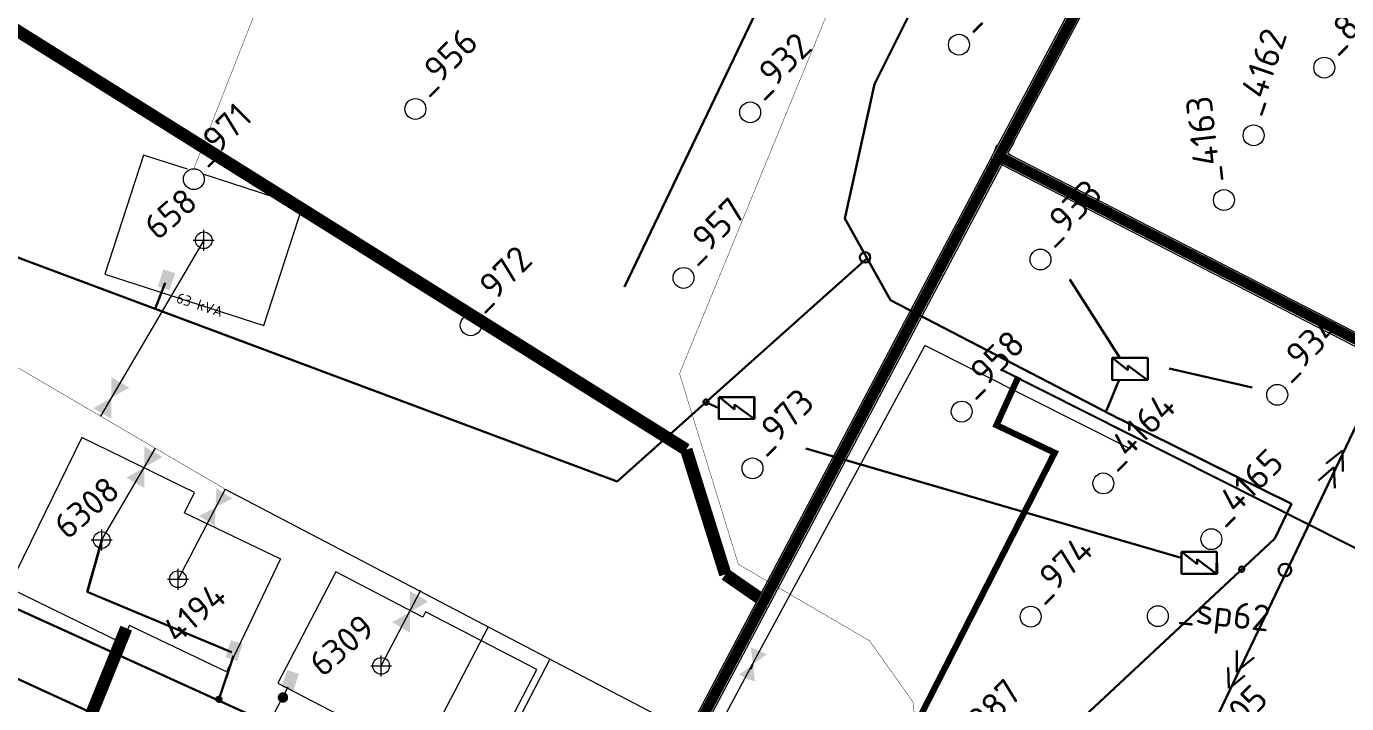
# Model space of a CAD drawing. Header units: millimetres. Extents: x 519 to 9564855, y -810 to 5021775.
# Drawn here: x 9525201 to 9525832, y 5000494 to 5000818 of the extents above; entities that cross this region are included whole.
import ezdxf

# ---------------------------------------------------------------- set-up
doc = ezdxf.new("R2010")
doc.units = ezdxf.units.MM
doc.header["$LTSCALE"] = 2
doc.header["$MEASUREMENT"] = 0
doc.header["$PDMODE"] = 2
doc.header["$PDSIZE"] = 5
doc.linetypes.add('1', pattern=[0])
for name, color, linetype in [('160 скважин на 2012 год', 7, 'Continuous'), ('Existing roads', 41, 'Continuous'), ('OilColl&Flowlines', 3, 'Continuous'), ('OLD WELLS(dr.bfr2000)', 24, 'Continuous'), ('ROAD_GROUND', 9, 'Continuous'), ('Скважины на 2013 год.', 21, '1'), ('Скважины на 2014 год', 70, 'Continuous')]:
    doc.layers.add(name, color=color, linetype=linetype)
for name, color, linetype, lineweight in [('160 скважин на 2012 год - Электрика', 192, 'Continuous', 30), ('160 скважин на2012 год.Выкидные линии', 5, 'Continuous', 30), ('WELLS(drilled after 2000y)', 6, 'Continuous', 40), ('Новый водовод', 5, 'g_122_vpr', 30), ('Электро', 1, 'Continuous', 30), ('Электроснаб', 1, 'Continuous', 18), ('Электроснабжене', 1, 'Continuous', 18)]:
    doc.layers.add(name, color=color, linetype=linetype, lineweight=lineweight)
doc.styles.add('92051501$0$STANDARD', font='simplex.shx')
doc.styles.add('Elect', font='isocpeur.ttf')
doc.styles.add('Line_GUGK', font='')
doc.styles.get("Standard").update_dxf_attribs({"font": 'isocpeur.ttf', "width": 0.5})
doc.styles.get('Line_GUGK').set_extended_font_data('Bm431', italic=True)
doc.linetypes.add('g_122_vpr', pattern='A,2,-2,3,-0.6,["Впр",Line_GUGK,S=2,R=0,X=0,Y=-1],-6.4,3,-2,8,-2,8,-2,6', length=45)
doc.linetypes.add('WTR_LINE', pattern='A,0.5,-0.2,["W",92051501$0$STANDARD,S=0.1,R=0,X=-0.1,Y=-0.05],-0.05', length=0.75)

# ---------------------------------------------------------------- blocks, each defined once
blk = doc.blocks.new('92051501$0$VALVE')
at = {"layer": 'OilColl&Flowlines'}
for points in [[(-5.97, -3.45), (-5.97, 3.45), (0, 0)], [(5.97, -3.45), (0, 0), (5.97, 3.45)]]:
    blk.add_solid(points, dxfattribs=at)

msp = doc.modelspace()

# ---------------------------------------------------------------- hatches: boundary and pattern name
at = {"layer": '160 скважин на 2012 год - Электрика', "lineweight": 0, "ltscale": 7.5}
msp.add_hatch(color=1, dxfattribs=at).paths.add_polyline_path([(9525330.93785, 5000507.82505), (9525325.31548, 5000509.6511), (9525322.65334, 5000501.45446), (9525328.27571, 5000499.62841)])
at = {"layer": 'Электро'}
for points in [[(9525263.41841, 5000693.32203), (9525269.03064, 5000691.46504), (9525271.73787, 5000699.6469), (9525266.12563, 5000701.50388)], [(9525295.76159, 5000515.75644), (9525301.37382, 5000513.89946), (9525304.08105, 5000522.08132), (9525298.46882, 5000523.9383)]]:
    msp.add_hatch(color=256, dxfattribs=at).paths.add_polyline_path(points)
at = {"layer": 'Электроснаб', "linetype": 'ByBlock', "lineweight": 0}
msp.add_hatch(color=1, dxfattribs=at).paths.add_polyline_path([(9525295.76159, 5000515.75644), (9525301.37382, 5000513.89946), (9525304.08105, 5000522.08132), (9525298.46882, 5000523.9383)])
at = {"layer": 'Электроснабжене', "linetype": 'ByBlock', "lineweight": 0}
msp.add_hatch(color=1, dxfattribs=at).paths.add_polyline_path([(9525295.76159, 5000515.75644), (9525301.37382, 5000513.89946), (9525304.08105, 5000522.08132), (9525298.46882, 5000523.9383)])

# ---------------------------------------------------------------- linework, layer by layer
at = {"color": 3, "linetype": 'ByBlock', "lineweight": 0, "ltscale": 80}
msp.add_line((9525295.689, 5000596.242), (9525608.78933, 5000432.33862), dxfattribs=at)
at = {"color": 3, "lineweight": 0, "const_width": 0.2}
msp.add_lwpolyline([(9525079.476, 5000722.676), (9525148.287, 5000682.653), (9525151.999, 5000688.674), (9525155.961, 5000686.402), (9525152.466, 5000680.179), (9525295.689, 5000596.242), (9525295.689, 5000596.242)], dxfattribs=at)
at = {"layer": '160 скважин на 2012 год', "color": 0, "linetype": 'ByBlock', "lineweight": 0}
msp.add_lwpolyline([(9525276.26979, 5000584.84782), (9525281.06407, 5000594.63396), (9525227.16121, 5000621.04125), (9525191.95149, 5000549.17078), (9525245.85435, 5000522.76349), (9525249.85739, 5000530.94054)], dxfattribs=at)
at = {"layer": '160 скважин на 2012 год', "color": 0, "linetype": 'ByBlock', "lineweight": 0, "elevation": 0.00005}
msp.add_lwpolyline([(9525390.18765, 5000534.98422), (9525348.6828, 5000556.61758), (9525320.9385, 5000503.39056), (9525362.63132, 5000481.65839)], dxfattribs=at)
at = {"layer": '160 скважин на 2012 год', "color": 0, "linetype": 'ByBlock', "lineweight": 0}
for centre in [(9525236.6, 5000571.9), (9525370.3, 5000511.6)]:
    msp.add_circle(centre, 4, dxfattribs=at)
for p in [(9525236.6, 5000571.9), (9525370.3, 5000511.6)]:
    msp.add_point(p, dxfattribs=at)
at = {"layer": '160 скважин на 2012 год - Электрика', "color": 1, "linetype": 'ByBlock', "lineweight": 0, "ltscale": 80}
msp.add_line((9525325.6111, 5000501.4403, -0.00006), (9525297.94916, 5000448.69043, -0.00001), dxfattribs=at)
at = {"layer": '160 скважин на 2012 год - Электрика', "color": 1, "lineweight": 0, "ltscale": 7.5, "const_width": 2.5, "elevation": -0.00004}
msp.add_lwpolyline([(9525322.12032, 5000496.86794, 1), (9525324.49796, 5000496.09539, 1)], format="xyb", close=True, dxfattribs=at)
at = {"layer": '160 скважин на2012 год.Выкидные линии', "color": 3, "linetype": 'ByBlock', "lineweight": 0, "ltscale": 80}
for points in [[(9525236.6, 5000571.9), (9525262.32512, 5000615.79517)], [(9525370.3, 5000511.6), (9525389.27651, 5000547.85033)]]:
    msp.add_lwpolyline(points, dxfattribs=at)
at = {"layer": 'Existing roads', "linetype": 'ByBlock', "lineweight": 0, "const_width": 6, "flags": 128}
for points in [[(9525055.21178, 5000904.13582), (9525516.29964, 5000615.17589)], [(9525535.01637, 5000555.40759), (9525516.29964, 5000615.17589)], [(9525551.02985, 5000544.31962), (9525535.01637, 5000555.40759)], [(9525222.94628, 5000467.02874), (9525248.32446, 5000529.68562)]]:
    msp.add_lwpolyline(points, dxfattribs=at)
at = {"layer": 'OilColl&Flowlines', "color": 3, "linetype": 'ByBlock', "lineweight": 0}
for p, q in [((9525548.1467, 5000512.80228), (9525630.40723, 5000664.94469)), ((9525729.12325, 5000615.35762, 0), (9525630.43597, 5000665.07251, 0))]:
    msp.add_line(p, q, dxfattribs=at)
at = {"layer": 'OilColl&Flowlines', "linetype": 'ByBlock', "lineweight": 0}
msp.add_line((9525295.689, 5000596.242), (9525273.1, 5000553.1), dxfattribs=at)
at = {"layer": 'OilColl&Flowlines', "lineweight": 0}
for p, q in [((9525258.0801, 4999968.40917), (9525548.1467, 5000512.80228)), ((9525548.21191, 5000512.2421), (9525547.17433, 5000509.86264))]:
    msp.add_line(p, q, dxfattribs=at)
at = {"layer": 'OilColl&Flowlines', "linetype": 'ByBlock', "lineweight": 0}
for points in [[(9525249.78185, 5000644.87824), (9525241.17066, 5000639.9308), (9525241.19165, 5000649.86203)], [(9525241.14968, 5000629.99957), (9525232.55947, 5000634.98335), (9525241.17066, 5000639.9308)], [(9525265.60004, 5000611.63726), (9525256.98885, 5000606.68982), (9525257.00984, 5000616.62105)], [(9525256.96787, 5000596.75858), (9525248.37766, 5000601.74237), (9525256.98885, 5000606.68982)], [(9525392.77855, 5000542.4072, 0.00005), (9525384.16735, 5000537.45976, 0.00005), (9525384.18834, 5000547.39099, 0.00005)], [(9525384.14637, 5000527.52852, 0.00005), (9525375.55616, 5000532.51231, 0.00005), (9525384.16735, 5000537.45976, 0.00005)]]:
    msp.add_solid(points, dxfattribs=at)
at = {"layer": 'OilColl&Flowlines', "lineweight": 0}
for points in [[(9525299.05535, 5000591.79007), (9525291.09877, 5000587.59146), (9525291.44096, 5000596.58137)], [(9525290.75657, 5000578.60155), (9525283.14218, 5000583.39286), (9525291.09877, 5000587.59146)]]:
    msp.add_solid(points, dxfattribs=at)
at = {"layer": 'OLD WELLS(dr.bfr2000)', "lineweight": 0}
for centre in [(9525646.8, 5000809.1), (9525821.6, 5000798.1), (9525386.7, 5000778.3), (9525546.9, 5000776.7), (9525787.8, 5000765.7), (9525280.7, 5000744.7), (9525773.6, 5000734.7), (9525685.8, 5000706.2), (9525515, 5000697.4), (9525413.2, 5000674.7), (9525799.1, 5000641.4), (9525648.1, 5000633.4), (9525548, 5000606.2), (9525715.9, 5000599), (9525767.6, 5000572.3), (9525741.988, 5000535.447), (9525681.1, 5000535.2)]:
    msp.add_circle(centre, 5, dxfattribs=at)
at = {"layer": 'ROAD_GROUND', "lineweight": 0}
for points in [[(9525963.72589, 5001327.02085), (9525920.937, 5001241.655), (9525661.937, 5000754.355), (9526071.037, 5000543.955)], [(9525969.08979, 5001324.33225), (9525926.26878, 5001238.90232), (9525670.0894, 5000756.90923), (9526073.78115, 5000549.2907)], [(9525662.26805, 5000754.97786), (9525238.337, 4999952.155)], [(9525667.57376, 5000752.17618), (9525243.64271, 4999949.35332)]]:
    msp.add_lwpolyline(points, dxfattribs=at)
at = {"layer": 'ROAD_GROUND', "color": 8, "lineweight": 0, "const_width": 5}
for points in [[(9525966.40784, 5001325.67655), (9525923.60289, 5001240.27866), (9525666.0132, 5000755.63212), (9526074.35264, 5000545.81875)], [(9525664.92091, 5000753.57702), (9525240.98985, 4999950.75416)]]:
    msp.add_lwpolyline(points, dxfattribs=at)
at = {"layer": 'ROAD_GROUND', "lineweight": 0, "const_width": 0.5}
for points in [[(9525673.30969, 5000762.40305), (9525670.23171, 5000757.17698), (9525673.36137, 5000755.22646)], [(9525664.83768, 5000761.12887), (9525663.19815, 5000756.72781), (9525662.25174, 5000754.94717)], [(9525665.25853, 5000747.79169), (9525667.34417, 5000751.57409), (9525673.57884, 5000748.3676)]]:
    msp.add_lwpolyline(points, dxfattribs=at)
at = {"layer": 'WELLS(drilled after 2000y)', "color": 6, "linetype": 'ByBlock', "lineweight": 0, "ltscale": 50, "const_width": 0.2, "elevation": 0}
msp.add_lwpolyline([(9525636.16922, 5000951.77676), (9525513.08175, 5000651.58945), (9525541.2148, 5000560.31948), (9525604.00498, 5000523.66869), (9525624.78417, 5000494.38215), (9525628.32955, 5000462.54218), (9525557.54709, 5000325.55582), (9525528.09411, 5000303.05138), (9525417.96897, 5000090.03127)], dxfattribs=at)
at = {"layer": 'WELLS(drilled after 2000y)', "color": 6, "linetype": 'ByBlock', "lineweight": 0, "ltscale": 50, "const_width": 0.2}
msp.add_lwpolyline([(9525280.7, 5000749.7), (9525315.26818, 5000837.87213)], dxfattribs=at)
at = {"layer": 'WELLS(drilled after 2000y)', "color": 0, "linetype": 'ByBlock', "lineweight": 0, "flags": 128}
msp.add_lwpolyline([(9525276.26979, 5000584.84782), (9525322.14247, 5000562.93992), (9525296.27822, 5000508.77441), (9525249.85739, 5000530.94054)], dxfattribs=at)
at = {"layer": 'WELLS(drilled after 2000y)', "color": 0, "linetype": 'ByBlock', "lineweight": 0}
msp.add_circle((9525273.1, 5000553.1), 4, dxfattribs=at)
at = {"layer": 'WELLS(drilled after 2000y)', "color": 0, "linetype": 'ByBlock', "lineweight": 0, "ltscale": 80}
msp.add_point((9525273.1, 5000553.1), dxfattribs=at)
at = {"layer": 'Новый водовод', "color": 5, "linetype": 'WTR_LINE', "lineweight": 0, "ltscale": 40}
for points, const_width in [([(9525667.33014, 5000653.33375), (9526100.91, 5000434.72), (9526185.83, 5000476.01), (9526269.22, 5000669.83), (9526236.54, 5000683.73), (9526245.48, 5000703.69), (9526354.87, 5000946.83)], 1), ([(9525675.24, 5000650.04), (9525664.75, 5000626.9), (9525692.62, 5000613.66), (9525446.8, 5000131.49), (9524358.93, 5000491.44)], 3)]:
    msp.add_lwpolyline(points, dxfattribs=dict(at, const_width=const_width))
at = {"layer": 'Скважины на 2013 год.', "color": 3, "linetype": 'ByBlock', "lineweight": 0, "ltscale": 5}
for p, q in [((9525285.4, 5000715.4), (9525236.05026, 5000631.19377)), ((9525399.7, 5000488.1), (9525421.66645, 5000530.44286)), ((9525365.29802, 5000349.44453), (9525451.187, 5000515.00542))]:
    msp.add_line(p, q, dxfattribs=at)
at = {"layer": 'Скважины на 2013 год.', "color": 0, "linetype": 'ByBlock', "lineweight": 0}
msp.add_lwpolyline([(9525277.63966, 5000749.44694), (9525256.58822, 5000756.26418), (9525238.10309, 5000699.18266), (9525314.21178, 5000674.53582), (9525332.69691, 5000731.61734), (9525285.17689, 5000747.0061)], dxfattribs=at)
msp.add_circle((9525285.4, 5000715.4), 4, dxfattribs=at)
msp.add_point((9525285.4, 5000715.4), dxfattribs=at)
at = {"layer": 'Скважины на 2014 год', "color": 0, "linetype": 'ByBlock', "lineweight": 0, "elevation": 0.00005}
msp.add_lwpolyline([(9525362.63132, 5000481.65839), (9525354.66757, 5000466.38006), (9525407.94689, 5000438.78814), (9525444.73612, 5000509.82724), (9525391.4568, 5000537.41916), (9525390.18765, 5000534.98422)], dxfattribs=at)
at = {"layer": 'Электро', "ltscale": 0.5}
for p, q in [((9525486.31914, 4999891.7866), (9526177.71914, 5001341.6866)), ((9525662.35257, 5000901.95828, 0), (9525606.34202, 5000790.21027, 0)), ((9525592.15768, 5000725.85027, 0), (9525606.34202, 5000790.21027, 0)), ((9525592.15768, 5000725.85027, 0), (9525613.97457, 5000686.71498, 0)), ((9525163.93843, 5000719.29963), (9525483.28825, 5000599.95696, -0.00006)), ((9525602.79162, 5000706.77503, -0.00006), (9525483.28825, 5000599.95696, -0.00006)), ((9525613.97457, 5000686.71498, 0), (9525723.4969, 5000629.92956, 0)), ((9525723.3026, 5000630.0303, 0), (9525805.85739, 5000589.28087, 0)), ((9525021.89066, 5000617.85075, 0.00003), (9525341.25401, 5000472.99926, -0.00006)), ((9525805.85739, 5000589.28087, -0.00006), (9525797.93426, 5000572.68735, -0.00006)), ((9525038.73287, 5000577.21377, 0), (9525320.53175, 5000448.61092, 0)), ((9525797.93426, 5000572.68735, -0.00006), (9525583.58854, 5000372.47268, -0.00006)), ((9525292.63286, 5000495.58926, -0.00008), (9525299.60465, 5000516.44816, -0.00006))]:
    msp.add_line(p, q, dxfattribs=at)
at = {"layer": 'Электро', "ltscale": 0.005}
msp.add_line((9525486.76229, 5000693.15007, 0), (9525600.67288, 5000931.40544, 0), dxfattribs=at)
at = {"layer": 'Электро', "ltscale": 0.0025}
for p, q in [((9525266.88199, 5000695.03529), (9525262.22363, 5000682.56995, -0.00002)), ((9525723.78213, 5000659.10354), (9525699.89907, 5000696.7063)), ((9525717.45545, 5000633.91553, 0), (9525723.3355, 5000648.31537)), ((9525747.43546, 5000654.05794), (9525787.1631, 5000644.88335)), ((9525531.89978, 5000635.07102, -0.00006), (9525525.75464, 5000637.91541, -0.00006))]:
    msp.add_line(p, q, dxfattribs=at)
at = {"layer": 'Электро'}
for p, q in [((9525720.06137, 5000659.08077), (9525737.1098, 5000659.18511)), ((9525720.12607, 5000648.50842), (9525720.06137, 5000659.08077)), ((9525737.01255, 5000659.08666), (9525720.41695, 5000658.98509)), ((9525720.41695, 5000658.98509), (9525727.62873, 5000653.15786)), ((9525727.62873, 5000653.15786), (9525727.61419, 5000655.53309)), ((9525727.61419, 5000655.53309), (9525736.93885, 5000648.6442)), ((9525737.1098, 5000659.18511), (9525737.1745, 5000648.61276)), ((9525737.1745, 5000648.61276), (9525720.12607, 5000648.50842)), ((9525531.86743, 5000640.35719, -0.00006), (9525548.91586, 5000640.46153, -0.00006)), ((9525531.93213, 5000629.78484, -0.00006), (9525531.86743, 5000640.35719, -0.00006)), ((9525548.8186, 5000640.36308, -0.00006), (9525532.223, 5000640.26151, -0.00006)), ((9525532.223, 5000640.26151, -0.00006), (9525539.43478, 5000634.43428, -0.00006)), ((9525539.43478, 5000634.43428, -0.00006), (9525539.42025, 5000636.80951, -0.00006)), ((9525539.42025, 5000636.80951, -0.00006), (9525548.74491, 5000629.92062, -0.00006)), ((9525548.74491, 5000629.92062, -0.00006), (9525548.8186, 5000640.36308, -0.00006)), ((9525548.91586, 5000640.46153, -0.00006), (9525548.98056, 5000629.88918, -0.00006)), ((9525548.98056, 5000629.88918, -0.00006), (9525531.93213, 5000629.78484, -0.00006)), ((9525830.28366, 5000614.81791), (9525822.48917, 5000608.47981)), ((9525830.44858, 5000604.66288), (9525830.28366, 5000614.81791)), ((9525818.89722, 5000600.40628), (9525826.12776, 5000606.73493)), ((9525826.12776, 5000606.73493), (9525826.62922, 5000596.6984)), ((9525753.23025, 5000566.19487, 0), (9525770.27868, 5000566.29921, 0)), ((9525753.29495, 5000555.62252, 0), (9525753.23025, 5000566.19487, 0)), ((9525770.18143, 5000566.20076, 0), (9525753.58583, 5000566.09919, 0)), ((9525753.58583, 5000566.09919, 0), (9525760.79761, 5000560.27196, 0)), ((9525770.10774, 5000555.7583, 0), (9525770.18143, 5000566.20076, 0)), ((9525770.27868, 5000566.29921, 0), (9525770.34338, 5000555.72686, 0)), ((9525760.79761, 5000560.27196, 0), (9525760.78307, 5000562.64719, 0)), ((9525760.78307, 5000562.64719, 0), (9525770.10774, 5000555.7583, 0)), ((9525770.34338, 5000555.72686, 0), (9525753.29495, 5000555.62252, 0)), ((9525779.43156, 5000508.77653), (9525788.00824, 5000515.57919)), ((9525779.7681, 5000508.89503), (9525779.83058, 5000518.94101)), ((9525775.94873, 5000500.93056), (9525775.67468, 5000510.85803)), ((9525776.17614, 5000500.8215), (9525783.63409, 5000507.0411))]:
    msp.add_line(p, q, dxfattribs=at)
at = {"layer": 'Электро', "ltscale": 0.05}
msp.add_line((9525573.4862, 5000615.6461, 0), (9525753.18615, 5000563.41297, 0), dxfattribs=at)
at = {"layer": 'Электро', "ltscale": 25}
msp.add_line((9525236.59936, 5000571.89961), (9525229.61312, 5000547.13528), dxfattribs=at)
at = {"layer": 'Электро', "ltscale": 5}
msp.add_line((9525229.61312, 5000547.13528), (9525298.62692, 5000518.14251), dxfattribs=at)
at = {"layer": 'Электро'}
for centre, radius, start, end in [((9525601.8715, 5000707.22201, -0.00006), 2.5, 0, 180), ((9525601.8715, 5000707.22201, -0.00006), 2.5, 180, 0), ((9525802.76375, 5000557.49954), 3, 354.97641312, 174.97641312), ((9525802.76375, 5000557.49954), 3, 174.97641312, 354.97641312)]:
    msp.add_arc(centre, radius, start, end, dxfattribs=at)
at = {"layer": 'Электро', "ltscale": 25}
for centre, start, end in [((9525525.75464, 5000637.91541, -0.00006), 162, 342), ((9525525.75464, 5000637.91541, -0.00006), 342, 162), ((9525782.08966, 5000557.88733, -0.00006), 162, 342), ((9525782.08966, 5000557.88733, -0.00006), 342, 162), ((9525292.63286, 5000495.58926, -0.00008), 342, 162), ((9525292.63286, 5000495.58926, -0.00008), 162, 342)]:
    msp.add_arc(centre, 1.25, start, end, dxfattribs=at)
at = {"layer": 'Электроснаб', "color": 1, "linetype": 'ByBlock', "lineweight": 0, "ltscale": 0.5}
for p, q in [((9525486.31914, 4999891.7866), (9526177.71914, 5001341.6866)), ((9525662.35257, 5000901.95828, 0), (9525606.34202, 5000790.21027, 0)), ((9525592.15768, 5000725.85027, 0), (9525606.34202, 5000790.21027, 0)), ((9525592.15768, 5000725.85027, 0), (9525613.97457, 5000686.71498, 0)), ((9525602.79162, 5000706.77503, -0.00006), (9525483.28825, 5000599.95696, -0.00006)), ((9525613.97457, 5000686.71498, 0), (9525723.4969, 5000629.92956, 0)), ((9525723.3026, 5000630.0303, 0), (9525805.85739, 5000589.28087, 0)), ((9525021.89066, 5000617.85075, 0.00003), (9525341.25401, 5000472.99926, -0.00006)), ((9525805.85739, 5000589.28087, -0.00006), (9525797.93426, 5000572.68735, -0.00006)), ((9525038.73287, 5000577.21377, 0), (9525320.53175, 5000448.61092, 0)), ((9525797.93426, 5000572.68735, -0.00006), (9525583.58854, 5000372.47268, -0.00006)), ((9525292.63286, 5000495.58926, -0.00008), (9525299.60465, 5000516.44816, -0.00006))]:
    msp.add_line(p, q, dxfattribs=at)
at = {"layer": 'Электроснаб', "color": 1, "linetype": 'ByBlock', "lineweight": 0, "ltscale": 0.005}
msp.add_line((9525486.76229, 5000693.15007, 0), (9525600.67288, 5000931.40544, 0), dxfattribs=at)
at = {"layer": 'Электроснаб', "color": 1, "linetype": 'ByBlock', "lineweight": 0, "ltscale": 0.0025}
for p, q in [((9525723.78213, 5000659.10354), (9525699.89907, 5000696.7063)), ((9525717.45545, 5000633.91553, 0), (9525723.3355, 5000648.31537)), ((9525747.43546, 5000654.05794), (9525787.1631, 5000644.88335)), ((9525531.89978, 5000635.07102, -0.00006), (9525525.75464, 5000637.91541, -0.00006))]:
    msp.add_line(p, q, dxfattribs=at)
at = {"layer": 'Электроснаб', "color": 1, "linetype": 'ByBlock', "lineweight": 0}
for p, q in [((9525720.06137, 5000659.08077), (9525737.1098, 5000659.18511)), ((9525720.12607, 5000648.50842), (9525720.06137, 5000659.08077)), ((9525737.01255, 5000659.08666), (9525720.41695, 5000658.98509)), ((9525720.41695, 5000658.98509), (9525727.62873, 5000653.15786)), ((9525727.62873, 5000653.15786), (9525727.61419, 5000655.53309)), ((9525727.61419, 5000655.53309), (9525736.93885, 5000648.6442)), ((9525737.1098, 5000659.18511), (9525737.1745, 5000648.61276)), ((9525737.1745, 5000648.61276), (9525720.12607, 5000648.50842)), ((9525531.86743, 5000640.35719, -0.00006), (9525548.91586, 5000640.46153, -0.00006)), ((9525531.93213, 5000629.78484, -0.00006), (9525531.86743, 5000640.35719, -0.00006)), ((9525548.8186, 5000640.36308, -0.00006), (9525532.223, 5000640.26151, -0.00006)), ((9525532.223, 5000640.26151, -0.00006), (9525539.43478, 5000634.43428, -0.00006)), ((9525539.43478, 5000634.43428, -0.00006), (9525539.42025, 5000636.80951, -0.00006)), ((9525539.42025, 5000636.80951, -0.00006), (9525548.74491, 5000629.92062, -0.00006)), ((9525548.74491, 5000629.92062, -0.00006), (9525548.8186, 5000640.36308, -0.00006)), ((9525548.91586, 5000640.46153, -0.00006), (9525548.98056, 5000629.88918, -0.00006)), ((9525548.98056, 5000629.88918, -0.00006), (9525531.93213, 5000629.78484, -0.00006)), ((9525830.28366, 5000614.81791), (9525822.48917, 5000608.47981)), ((9525830.44858, 5000604.66288), (9525830.28366, 5000614.81791)), ((9525818.89722, 5000600.40628), (9525826.12776, 5000606.73493)), ((9525826.12776, 5000606.73493), (9525826.62922, 5000596.6984)), ((9525753.23025, 5000566.19487, 0), (9525770.27868, 5000566.29921, 0)), ((9525753.29495, 5000555.62252, 0), (9525753.23025, 5000566.19487, 0)), ((9525770.18143, 5000566.20076, 0), (9525753.58583, 5000566.09919, 0)), ((9525753.58583, 5000566.09919, 0), (9525760.79761, 5000560.27196, 0)), ((9525770.10774, 5000555.7583, 0), (9525770.18143, 5000566.20076, 0)), ((9525770.27868, 5000566.29921, 0), (9525770.34338, 5000555.72686, 0)), ((9525760.79761, 5000560.27196, 0), (9525760.78307, 5000562.64719, 0)), ((9525760.78307, 5000562.64719, 0), (9525770.10774, 5000555.7583, 0)), ((9525770.34338, 5000555.72686, 0), (9525753.29495, 5000555.62252, 0)), ((9525779.43156, 5000508.77653), (9525788.00824, 5000515.57919)), ((9525779.7681, 5000508.89503), (9525779.83058, 5000518.94101)), ((9525775.94873, 5000500.93056), (9525775.67468, 5000510.85803)), ((9525776.17614, 5000500.8215), (9525783.63409, 5000507.0411))]:
    msp.add_line(p, q, dxfattribs=at)
at = {"layer": 'Электроснаб', "color": 1, "linetype": 'ByBlock', "lineweight": 0, "ltscale": 0.05}
msp.add_line((9525573.4862, 5000615.6461, 0), (9525753.18615, 5000563.41297, 0), dxfattribs=at)
at = {"layer": 'Электроснаб', "color": 1, "linetype": 'ByBlock', "lineweight": 0, "ltscale": 25}
msp.add_line((9525236.99936, 5000571.99961), (9525229.95751, 5000547.03813), dxfattribs=at)
at = {"layer": 'Электроснаб', "color": 1, "linetype": 'ByBlock', "lineweight": 0, "ltscale": 5}
msp.add_line((9525229.95751, 5000547.03813), (9525298.62692, 5000518.14251), dxfattribs=at)
at = {"layer": 'Электроснаб', "color": 1, "linetype": 'ByBlock', "lineweight": 0}
for centre, radius, start, end in [((9525601.8715, 5000707.22201, -0.00006), 2.5, 0, 180), ((9525601.8715, 5000707.22201, -0.00006), 2.5, 180, 0), ((9525802.76375, 5000557.49954), 3, 354.97641312, 174.97641312), ((9525802.76375, 5000557.49954), 3, 174.97641312, 354.97641312)]:
    msp.add_arc(centre, radius, start, end, dxfattribs=at)
at = {"layer": 'Электроснаб', "color": 1, "linetype": 'ByBlock', "lineweight": 0, "ltscale": 25}
for centre, start, end in [((9525525.75464, 5000637.91541, -0.00006), 162, 342), ((9525525.75464, 5000637.91541, -0.00006), 342, 162), ((9525782.08966, 5000557.88733, -0.00006), 162, 342), ((9525782.08966, 5000557.88733, -0.00006), 342, 162), ((9525292.63286, 5000495.58926, -0.00008), 342, 162), ((9525292.63286, 5000495.58926, -0.00008), 162, 342)]:
    msp.add_arc(centre, 1.25, start, end, dxfattribs=at)
at = {"layer": 'Электроснабжене', "color": 1, "linetype": 'ByBlock', "lineweight": 0, "ltscale": 0.5}
for p, q in [((9525486.31914, 4999891.7866), (9526177.71914, 5001341.6866)), ((9525662.35257, 5000901.95828, 0), (9525606.34202, 5000790.21027, 0)), ((9525592.15768, 5000725.85027, 0), (9525606.34202, 5000790.21027, 0)), ((9525592.15768, 5000725.85027, 0), (9525613.97457, 5000686.71498, 0)), ((9525602.79162, 5000706.77503, -0.00006), (9525483.28825, 5000599.95696, -0.00006)), ((9525613.97457, 5000686.71498, 0), (9525723.4969, 5000629.92956, 0)), ((9525723.3026, 5000630.0303, 0), (9525805.85739, 5000589.28087, 0)), ((9525021.89066, 5000617.85075, 0.00003), (9525341.25401, 5000472.99926, -0.00006)), ((9525805.85739, 5000589.28087, -0.00006), (9525797.93426, 5000572.68735, -0.00006)), ((9525038.73287, 5000577.21377, 0), (9525320.53175, 5000448.61092, 0)), ((9525797.93426, 5000572.68735, -0.00006), (9525583.58854, 5000372.47268, -0.00006)), ((9525292.63286, 5000495.58926, -0.00008), (9525299.60465, 5000516.44816, -0.00006))]:
    msp.add_line(p, q, dxfattribs=at)
at = {"layer": 'Электроснабжене', "color": 1, "linetype": 'ByBlock', "lineweight": 0, "ltscale": 0.005}
msp.add_line((9525486.76229, 5000693.15007, 0), (9525600.67288, 5000931.40544, 0), dxfattribs=at)
at = {"layer": 'Электроснабжене', "color": 1, "linetype": 'ByBlock', "lineweight": 0, "ltscale": 0.0025}
for p, q in [((9525723.78213, 5000659.10354), (9525699.89907, 5000696.7063)), ((9525717.45545, 5000633.91553, 0), (9525723.3355, 5000648.31537)), ((9525747.43546, 5000654.05794), (9525787.1631, 5000644.88335)), ((9525531.89978, 5000635.07102, -0.00006), (9525525.75464, 5000637.91541, -0.00006))]:
    msp.add_line(p, q, dxfattribs=at)
at = {"layer": 'Электроснабжене', "color": 1, "linetype": 'ByBlock', "lineweight": 0}
for p, q in [((9525720.06137, 5000659.08077), (9525737.1098, 5000659.18511)), ((9525720.12607, 5000648.50842), (9525720.06137, 5000659.08077)), ((9525737.01255, 5000659.08666), (9525720.41695, 5000658.98509)), ((9525720.41695, 5000658.98509), (9525727.62873, 5000653.15786)), ((9525727.62873, 5000653.15786), (9525727.61419, 5000655.53309)), ((9525727.61419, 5000655.53309), (9525736.93885, 5000648.6442)), ((9525737.1098, 5000659.18511), (9525737.1745, 5000648.61276)), ((9525737.1745, 5000648.61276), (9525720.12607, 5000648.50842)), ((9525531.86743, 5000640.35719, -0.00006), (9525548.91586, 5000640.46153, -0.00006)), ((9525531.93213, 5000629.78484, -0.00006), (9525531.86743, 5000640.35719, -0.00006)), ((9525548.8186, 5000640.36308, -0.00006), (9525532.223, 5000640.26151, -0.00006)), ((9525532.223, 5000640.26151, -0.00006), (9525539.43478, 5000634.43428, -0.00006)), ((9525539.43478, 5000634.43428, -0.00006), (9525539.42025, 5000636.80951, -0.00006)), ((9525539.42025, 5000636.80951, -0.00006), (9525548.74491, 5000629.92062, -0.00006)), ((9525548.74491, 5000629.92062, -0.00006), (9525548.8186, 5000640.36308, -0.00006)), ((9525548.91586, 5000640.46153, -0.00006), (9525548.98056, 5000629.88918, -0.00006)), ((9525548.98056, 5000629.88918, -0.00006), (9525531.93213, 5000629.78484, -0.00006)), ((9525830.28366, 5000614.81791), (9525822.48917, 5000608.47981)), ((9525830.44858, 5000604.66288), (9525830.28366, 5000614.81791)), ((9525818.89722, 5000600.40628), (9525826.12776, 5000606.73493)), ((9525826.12776, 5000606.73493), (9525826.62922, 5000596.6984)), ((9525753.23025, 5000566.19487, 0), (9525770.27868, 5000566.29921, 0)), ((9525753.29495, 5000555.62252, 0), (9525753.23025, 5000566.19487, 0)), ((9525770.18143, 5000566.20076, 0), (9525753.58583, 5000566.09919, 0)), ((9525753.58583, 5000566.09919, 0), (9525760.79761, 5000560.27196, 0)), ((9525770.10774, 5000555.7583, 0), (9525770.18143, 5000566.20076, 0)), ((9525770.27868, 5000566.29921, 0), (9525770.34338, 5000555.72686, 0)), ((9525760.79761, 5000560.27196, 0), (9525760.78307, 5000562.64719, 0)), ((9525760.78307, 5000562.64719, 0), (9525770.10774, 5000555.7583, 0)), ((9525770.34338, 5000555.72686, 0), (9525753.29495, 5000555.62252, 0)), ((9525779.43156, 5000508.77653), (9525788.00824, 5000515.57919)), ((9525779.7681, 5000508.89503), (9525779.83058, 5000518.94101)), ((9525775.94873, 5000500.93056), (9525775.67468, 5000510.85803)), ((9525776.17614, 5000500.8215), (9525783.63409, 5000507.0411))]:
    msp.add_line(p, q, dxfattribs=at)
at = {"layer": 'Электроснабжене', "color": 1, "linetype": 'ByBlock', "lineweight": 0, "ltscale": 0.05}
msp.add_line((9525573.4862, 5000615.6461, 0), (9525753.18615, 5000563.41297, 0), dxfattribs=at)
at = {"layer": 'Электроснабжене', "color": 1, "linetype": 'ByBlock', "lineweight": 0, "ltscale": 25}
msp.add_line((9525236.99936, 5000571.99961), (9525229.95751, 5000547.03813), dxfattribs=at)
at = {"layer": 'Электроснабжене', "color": 1, "linetype": 'ByBlock', "lineweight": 0, "ltscale": 5}
msp.add_line((9525229.95751, 5000547.03813), (9525298.62692, 5000518.14251), dxfattribs=at)
at = {"layer": 'Электроснабжене', "color": 1, "linetype": 'ByBlock', "lineweight": 0}
for centre, radius, start, end in [((9525601.8715, 5000707.22201, -0.00006), 2.5, 0, 180), ((9525601.8715, 5000707.22201, -0.00006), 2.5, 180, 0), ((9525802.76375, 5000557.49954), 3, 354.97641312, 174.97641312), ((9525802.76375, 5000557.49954), 3, 174.97641312, 354.97641312)]:
    msp.add_arc(centre, radius, start, end, dxfattribs=at)
at = {"layer": 'Электроснабжене', "color": 1, "linetype": 'ByBlock', "lineweight": 0, "ltscale": 25}
for centre, start, end in [((9525525.75464, 5000637.91541, -0.00006), 162, 342), ((9525525.75464, 5000637.91541, -0.00006), 342, 162), ((9525782.08966, 5000557.88733, -0.00006), 162, 342), ((9525782.08966, 5000557.88733, -0.00006), 342, 162), ((9525292.63286, 5000495.58926, -0.00008), 342, 162), ((9525292.63286, 5000495.58926, -0.00008), 162, 342)]:
    msp.add_arc(centre, 1.25, start, end, dxfattribs=at)

# ---------------------------------------------------------------- block references
at = {"layer": 'OilColl&Flowlines', "lineweight": 0, "xscale": 1.200000000022774, "yscale": 1.200000000022774, "zscale": 1.200000000022774, "rotation": 246.6407362043237}
msp.add_blockref('92051501$0$VALVE', (9525548.21191, 5000512.2421), dxfattribs=at)

# ---------------------------------------------------------------- texts
at = {"layer": '160 скважин на 2012 год', "color": 0, "linetype": 'ByBlock', "lineweight": 0, "style": 'Elect'}
for s, p in [('6308', (9525220.23716, 5000571.56917)), ('6309', (9525342.40184, 5000505.75325))]:
    msp.add_text(s, height=12, rotation=41, dxfattribs=at).set_placement(p)
at = {"layer": 'OLD WELLS(dr.bfr2000)', "lineweight": 0, "style": 'Elect'}
for s, rotation, p in [(' _915', 44.99999992, (9525646.8, 5000809.1)), (' _897', 44.99999992, (9525821.6, 5000798.1)), (' _956', 44.99999992, (9525386.7, 5000778.3)), (' _932', 44.99999992, (9525546.9, 5000776.7)), (' _4162', 70.97688601, (9525787.84185, 5000766.88828)), (' _971', 44.99999992, (9525280.7, 5000744.7)), (' _4163', 96.46662306, (9525773.20321, 5000735.46352)), (' _933', 44.99999992, (9525685.8, 5000706.2)), (' _957', 44.99999992, (9525515, 5000697.4)), (' _972', 44.99999992, (9525413.2, 5000674.7)), (' _934', 44.99999992, (9525799.1, 5000641.4)), (' _958', 44.99999992, (9525648.1, 5000633.4)), (' _973', 44.99999992, (9525548, 5000606.2)), (' _4164', 44.99999992, (9525715.9, 5000599)), (' _4165', 44.99999992, (9525767.6, 5000572.3)), (' _974', 44.99999992, (9525681.1, 5000535.2)), (' _sp62', 353.69264903, (9525743.3111, 5000533.72823)), (' _987', 44.99999992, (9525646.6, 5000466.6)), (' _105', 45, (9525767.05287, 5000466.25223))]:
    msp.add_text(s, height=12.5, rotation=rotation, dxfattribs=at).set_placement(p)
at = {"layer": 'WELLS(drilled after 2000y)', "color": 0, "linetype": 'ByBlock', "lineweight": 0, "style": 'Elect'}
msp.add_text('4194', height=12, rotation=41, dxfattribs=at).set_placement((9525272.54085, 5000521.79762))
at = {"layer": 'Скважины на 2013 год.', "color": 0, "linetype": 'ByBlock', "lineweight": 0, "style": 'Elect'}
msp.add_text('658', height=12, rotation=41, dxfattribs=at).set_placement((9525263.40382, 5000714.91038))
at = {"layer": 'Электро'}
msp.add_text('63 kVA', height=5, rotation=341.691556, dxfattribs=at).set_placement((9525271.84779, 5000685.7516, -0.00006))

doc.saveas('drawing.dxf')
